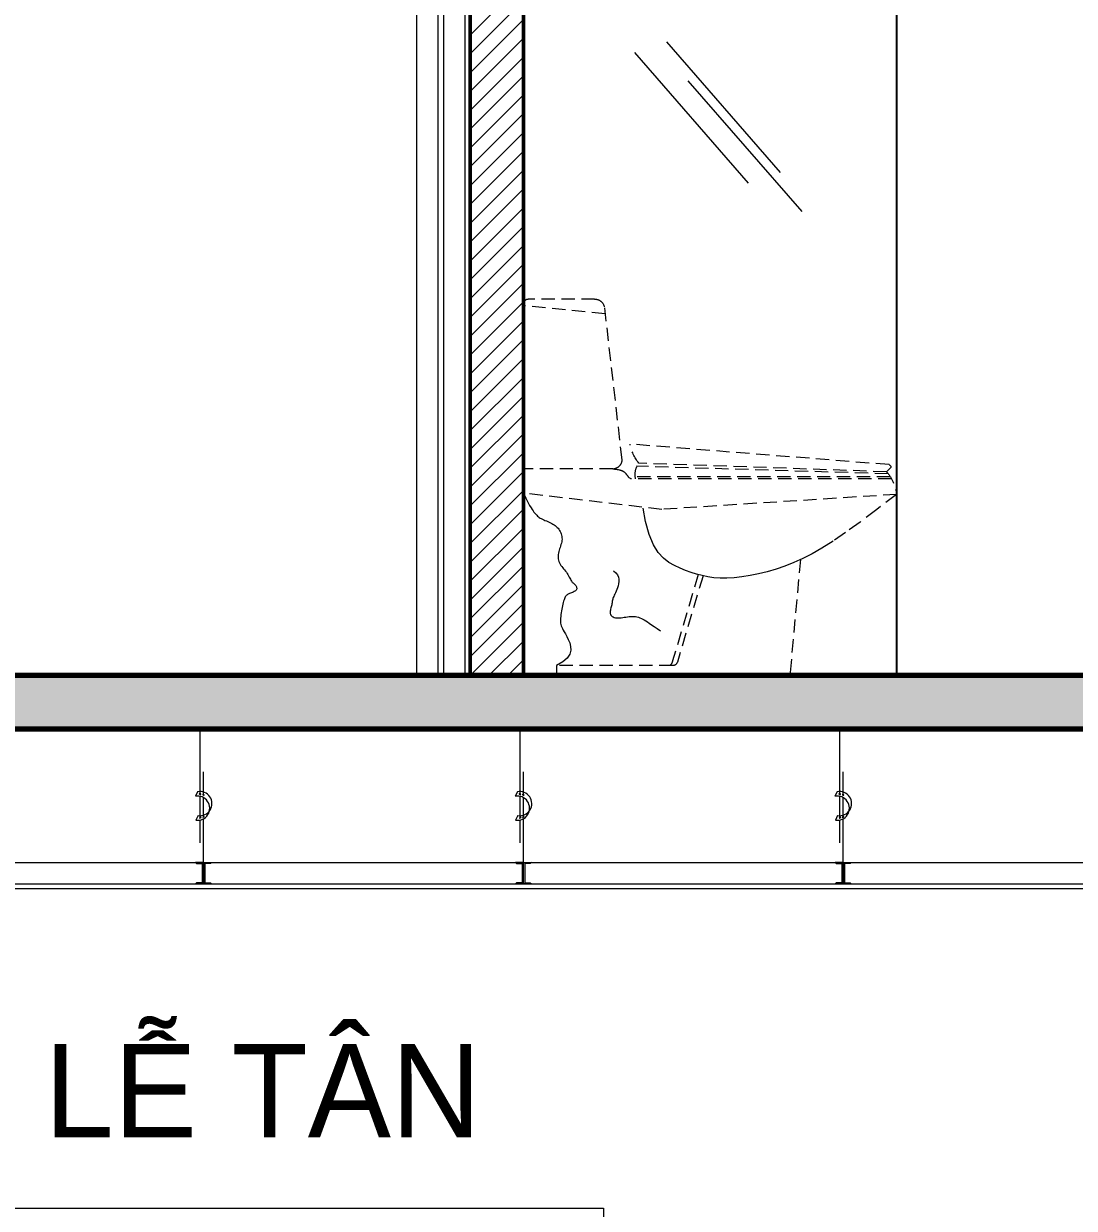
# Model space of a CAD drawing. Header units: inches. Extents: x 88947 to 296847, y 35049 to 161062.
# Drawn here: x 194033 to 196004, y 149508 to 151731 of the extents above; entities that cross this region are included whole.
import ezdxf
from ezdxf.xclip import XClip

# ---------------------------------------------------------------- set-up
doc = ezdxf.new("R2010")
doc.units = ezdxf.units.IN
doc.header["$MEASUREMENT"] = 0
doc.header["$XCLIPFRAME"] = 0
for name, pattern in [('ACAD_ISO03W100', [30, 12, -18]), ('CENTER', [50.800000000000004, 31.75, -6.35, 6.35, -6.35]), ('HIDDEN', [0.375, 0.25, -0.125])]:
    doc.linetypes.add(name, pattern=pattern)
for name, color, linetype, lineweight in [('CUA', 42, 'Continuous', 20), ('HACTH', 8, 'Continuous', 5), ('HATCH', 8, 'Continuous', 5), ('KHUNG 1', 6, 'Continuous', 70), ('KY HIEU', 4, 'Continuous', 25), ('Net thay', 3, 'Continuous', 25), ('THAY', 3, 'Continuous', 18), ('TRUC', 252, 'ACAD_ISO03W100', 13), ('TUONG', 4, 'Continuous', 50), ('vdung', 56, 'Continuous', 9)]:
    doc.layers.add(name, color=color, linetype=linetype, lineweight=lineweight)
doc.layers.add('text', color=2, linetype='Continuous')
doc.styles.add('FRANKO', font='VFRANKO.TTF')

# ---------------------------------------------------------------- blocks, each defined once
blk = doc.blocks.new('A$C7B57405B')
at = {"layer": 'THAY'}
for p, q in [((1800.000000003638, 1.818989403545856e-10), (3800.000000014406, 4.656612873077393e-10)), ((1800.000000003638, 1.818989403545856e-10), (1800.000000004104, -59.9999999998181)), ((1800.000000003638, -49.9999999998181), (3800.000000014406, -49.99999999953434)), ((1800.000000003638, -59.9999999998181), (3800.000000014406, -59.99999999953434)), ((1824.999999978317, -60.00000000027947), (1824.999999978317, -100.0000000005123)), ((1854.999999978317, -60.00000000027947), (1854.999999978317, -100.0000000007451)), ((1884.999999980238, -60.00000000029789), (1884.999999980238, -100.0000000005307)), ((1914.999999980238, -60.00000000029789), (1914.999999980238, -100.0000000007635)), ((1944.999999982159, -60.00000000031631), (1944.999999982159, -100.0000000005491)), ((1974.999999982159, -60.00000000031631), (1974.999999982159, -100.000000000782)), ((2004.99999998408, -60.00000000033469), (2004.99999998408, -100.0000000005675)), ((2034.99999998408, -60.00000000033469), (2034.99999998408, -100.0000000008004)), ((2064.999999986001, -60.00000000029104), (2064.999999986001, -100.0000000005239)), ((2094.999999986001, -60.00000000029104), (2094.999999986001, -100.0000000007567)), ((2124.999999987922, -60.00000000024738), (2124.999999987922, -100.0000000004802)), ((2154.999999987922, -60.00000000024738), (2154.999999987922, -100.000000000713)), ((2184.999999989843, -60.00000000022555), (2184.999999989843, -100.0000000004584)), ((2214.999999989843, -60.00000000022555), (2214.999999989843, -100.0000000006912)), ((2244.999999991764, -60.00000000024738), (2244.999999991764, -100.0000000004802)), ((2274.999999991764, -60.00000000024738), (2274.999999991764, -100.000000000713)), ((2304.999999993684, -60.00000000022555), (2304.999999993684, -100.0000000004584)), ((2334.999999993684, -60.00000000022555), (2334.999999993684, -100.0000000006912)), ((2364.999999995576, -60.00000000029104), (2364.999999995576, -100.0000000005239)), ((2394.999999995576, -60.00000000029104), (2394.999999995576, -100.0000000007567)), ((2424.999999997497, -60.00000000029104), (2424.999999997497, -100.0000000005239)), ((2454.999999997497, -60.00000000029104), (2454.999999997497, -100.0000000007567)), ((2484.999999999418, -60.00000000024738), (2484.999999999418, -100.0000000004802)), ((2514.999999999418, -60.00000000024738), (2514.999999999418, -100.000000000713)), ((2545.000000001339, -60.00000000022555), (2545.000000001339, -100.0000000004584)), ((2575.000000001339, -60.00000000022555), (2575.000000001339, -100.0000000006912)), ((2605.00000000326, -59.99999999997817), (2605.00000000326, -100.000000000211)), ((2635.00000000326, -59.99999999997817), (2635.00000000326, -100.0000000004438)), ((2665.00000000518, -59.99999999997817), (2665.00000000518, -100.000000000211)), ((2695.00000000518, -59.99999999997817), (2695.00000000518, -100.0000000004438)), ((2725.000000007101, -59.99999999993452), (2725.000000007101, -100.0000000001673)), ((2755.000000007101, -59.99999999993452), (2755.000000007101, -100.0000000004002)), ((2785.000000009022, -59.99999999991269), (2785.000000009022, -100.0000000001455)), ((2815.000000009022, -59.99999999991269), (2815.000000009022, -100.0000000003783)), ((2845.000000010972, -60.00000000029104), (2845.000000010972, -100.0000000005239)), ((2875.000000010972, -60.00000000029104), (2875.000000010972, -100.0000000007567)), ((2905.000000012893, -60.00000000029104), (2905.000000012893, -100.0000000005239)), ((2935.000000012893, -60.00000000029104), (2935.000000012893, -100.0000000007567)), ((2965.000000014814, -60.00000000024738), (2965.000000014814, -100.0000000004802)), ((2995.000000014814, -60.00000000024738), (2995.000000014814, -100.000000000713)), ((3025.000000016735, -60.00000000022555), (3025.000000016735, -100.0000000004584)), ((3055.000000016735, -60.00000000022555), (3055.000000016735, -100.0000000006912)), ((3085.000000018656, -60.00000000024738), (3085.000000018656, -100.0000000004802)), ((3115.000000018656, -60.00000000024738), (3115.000000018656, -100.000000000713)), ((3145.000000020576, -60.00000000022555), (3145.000000020576, -100.0000000004584)), ((3175.000000020576, -60.00000000022555), (3175.000000020576, -100.0000000006912)), ((3205.000000022497, -60.00000000035652), (3205.000000022497, -100.0000000005894)), ((3235.000000022497, -60.00000000035652), (3235.000000022497, -100.0000000008222)), ((3265.000000024418, -60.00000000035652), (3265.000000024418, -100.0000000005894)), ((3295.000000024418, -60.00000000035652), (3295.000000024418, -100.0000000008222)), ((3325.000000026339, -60.00000000031287), (3325.000000026339, -100.0000000005457)), ((3355.000000026339, -60.00000000031287), (3355.000000026339, -100.0000000007785)), ((3385.00000002826, -60.00000000029104), (3385.00000002826, -100.0000000005239)), ((3415.00000002826, -60.00000000029104), (3415.00000002826, -100.0000000007567)), ((3445.000000030181, -60.00000000004366), (3445.000000030181, -100.0000000002765)), ((3475.000000030181, -60.00000000004366), (3475.000000030181, -100.0000000005093)), ((3505.000000032102, -60.00000000004366), (3505.000000032102, -100.0000000002765)), ((3535.000000032102, -60.00000000004366), (3535.000000032102, -100.0000000005093)), ((3565.000000034022, -60.00000000006204), (3565.000000034022, -100.0000000002949)), ((3595.000000034022, -60.00000000006204), (3595.000000034022, -100.0000000005277)), ((3625.000000035943, -60.00000000008041), (3625.000000035943, -100.0000000003132)), ((3655.000000035943, -60.00000000008041), (3655.000000035943, -100.0000000005461)), ((3685.000000037864, -60.00000000009879), (3685.000000037864, -100.0000000003316)), ((3715.000000037864, -60.00000000009879), (3715.000000037864, -100.0000000005645)), ((1824.999999978317, -100.0000000005123), (1854.999999978317, -100.0000000007451)), ((1824.999999978317, -105.0000000005123), (1854.999999978317, -105.0000000007451)), ((1824.999999978317, -105.0000000005123), (1824.999999978259, -295.0000000001121)), ((1829.999999978317, -100.0000000005123), (1829.999999978317, -105.0000000005123)), ((1849.999999978317, -100.0000000005123), (1849.999999978783, -105.0000000005123)), ((1854.999999978317, -105.0000000007451), (1854.999999978259, -294.9999999996464)), ((1884.999999980238, -100.0000000005307), (1914.999999980238, -100.0000000007635)), ((1884.999999980238, -105.0000000005307), (1914.999999980238, -105.0000000007635)), ((1884.999999980238, -105.0000000005307), (1884.99999998018, -295.0000000001305)), ((1889.999999980238, -100.0000000005307), (1889.999999980238, -105.0000000005307)), ((1909.999999980238, -100.0000000005307), (1909.999999980704, -105.0000000005307)), ((1914.999999980238, -105.0000000007635), (1914.99999998018, -294.9999999996649)), ((1944.999999982159, -100.0000000005491), (1974.999999982159, -100.000000000782)), ((1944.999999982159, -105.0000000005491), (1974.999999982159, -105.000000000782)), ((1944.999999982159, -105.0000000005491), (1944.999999982101, -295.0000000001489)), ((1949.999999982159, -100.0000000005491), (1949.999999982159, -105.0000000005491)), ((1969.999999982159, -100.0000000005491), (1969.999999982625, -105.0000000005491)), ((1974.999999982159, -105.000000000782), (1974.999999982101, -294.9999999996833)), ((2004.99999998408, -100.0000000005675), (2034.99999998408, -100.0000000008004)), ((2004.99999998408, -105.0000000005675), (2034.99999998408, -105.0000000008004)), ((2004.99999998408, -105.0000000005675), (2004.999999984022, -295.0000000001673)), ((2009.99999998408, -100.0000000005675), (2009.99999998408, -105.0000000005675)), ((2029.99999998408, -100.0000000005675), (2029.999999984546, -105.0000000005675)), ((2034.99999998408, -105.0000000008004), (2034.999999984022, -294.9999999997017)), ((2064.999999986001, -100.0000000005239), (2094.999999986001, -100.0000000007567)), ((2064.999999986001, -105.0000000005239), (2094.999999986001, -105.0000000007567)), ((2064.999999986001, -105.0000000005239), (2064.999999985943, -295.0000000001237)), ((2069.999999986001, -100.0000000005239), (2069.999999986001, -105.0000000005239)), ((2089.999999986001, -100.0000000005239), (2089.999999986467, -105.0000000005239)), ((2094.999999986001, -105.0000000007567), (2094.999999985943, -294.999999999658)), ((2124.999999987922, -100.0000000004802), (2154.999999987922, -100.000000000713)), ((2124.999999987922, -105.0000000004802), (2154.999999987922, -105.000000000713)), ((2124.999999987922, -105.0000000004802), (2124.999999987864, -295.00000000008)), ((2129.999999987922, -100.0000000004802), (2129.999999987922, -105.0000000004802)), ((2149.999999987922, -100.0000000004802), (2149.999999988388, -105.0000000004802)), ((2154.999999987922, -105.000000000713), (2154.999999987864, -294.9999999996144)), ((2184.999999989843, -100.0000000004584), (2214.999999989843, -100.0000000006912)), ((2184.999999989843, -105.0000000004584), (2214.999999989843, -105.0000000006912)), ((2184.999999989843, -105.0000000004584), (2184.999999989785, -295.0000000000582)), ((2189.999999989843, -100.0000000004584), (2189.999999989843, -105.0000000004584)), ((2209.999999989843, -100.0000000004584), (2209.999999990308, -105.0000000004584)), ((2214.999999989843, -105.0000000006912), (2214.999999989785, -294.9999999995925)), ((2244.999999991764, -100.0000000004802), (2274.999999991764, -100.000000000713)), ((2244.999999991764, -105.0000000004802), (2274.999999991764, -105.000000000713)), ((2244.999999991764, -105.0000000004802), (2244.999999991705, -295.00000000008)), ((2249.999999991764, -100.0000000004802), (2249.999999991764, -105.0000000004802)), ((2269.999999991764, -100.0000000004802), (2269.999999992229, -105.0000000004802)), ((2274.999999991764, -105.000000000713), (2274.999999991705, -294.9999999996144)), ((2304.999999993684, -100.0000000004584), (2334.999999993684, -100.0000000006912)), ((2304.999999993684, -105.0000000004584), (2334.999999993684, -105.0000000006912)), ((2304.999999993684, -105.0000000004584), (2304.999999993626, -295.0000000000582)), ((2309.999999993684, -100.0000000004584), (2309.999999993684, -105.0000000004584)), ((2329.999999993684, -100.0000000004584), (2329.99999999415, -105.0000000004584)), ((2334.999999993684, -105.0000000006912), (2334.999999993626, -294.9999999995925)), ((2364.999999995576, -100.0000000005239), (2394.999999995576, -100.0000000007567)), ((2364.999999995576, -105.0000000005239), (2394.999999995576, -105.0000000007567)), ((2364.999999995576, -105.0000000005239), (2364.999999995518, -295.0000000001237)), ((2369.999999995576, -100.0000000005239), (2369.999999995576, -105.0000000005239)), ((2389.999999995576, -100.0000000005239), (2389.999999996042, -105.0000000005239)), ((2394.999999995576, -105.0000000007567), (2394.999999995518, -294.999999999658)), ((2424.999999997497, -100.0000000005239), (2454.999999997497, -100.0000000007567)), ((2424.999999997497, -105.0000000005239), (2454.999999997497, -105.0000000007567)), ((2424.999999997497, -105.0000000005239), (2424.999999997439, -295.0000000001237)), ((2429.999999997497, -100.0000000005239), (2429.999999997497, -105.0000000005239)), ((2449.999999997497, -100.0000000005239), (2449.999999997963, -105.0000000005239)), ((2454.999999997497, -105.0000000007567), (2454.999999997439, -294.999999999658)), ((2484.999999999418, -100.0000000004802), (2514.999999999418, -100.000000000713)), ((2484.999999999418, -105.0000000004802), (2514.999999999418, -105.000000000713)), ((2484.999999999418, -105.0000000004802), (2484.99999999936, -295.00000000008)), ((2489.999999999418, -100.0000000004802), (2489.999999999418, -105.0000000004802)), ((2509.999999999418, -100.0000000004802), (2509.999999999884, -105.0000000004802)), ((2514.999999999418, -105.000000000713), (2514.99999999936, -294.9999999996144)), ((2545.000000001339, -100.0000000004584), (2575.000000001339, -100.0000000006912)), ((2545.000000001339, -105.0000000004584), (2575.000000001339, -105.0000000006912)), ((2545.000000001339, -105.0000000004584), (2545.000000001281, -295.0000000000582)), ((2550.000000001339, -100.0000000004584), (2550.000000001339, -105.0000000004584)), ((2570.000000001339, -100.0000000004584), (2570.000000001804, -105.0000000004584)), ((2575.000000001339, -105.0000000006912), (2575.000000001281, -294.9999999995925)), ((2605.00000000326, -100.000000000211), (2635.00000000326, -100.0000000004438)), ((2605.00000000326, -105.000000000211), (2635.00000000326, -105.0000000004438)), ((2605.00000000326, -105.000000000211), (2605.000000003201, -294.9999999998108)), ((2610.00000000326, -100.000000000211), (2610.00000000326, -105.000000000211)), ((2630.00000000326, -100.000000000211), (2630.000000003725, -105.000000000211)), ((2635.00000000326, -105.0000000004438), (2635.000000003201, -294.9999999993452)), ((2665.00000000518, -100.000000000211), (2695.00000000518, -100.0000000004438)), ((2665.00000000518, -105.000000000211), (2695.00000000518, -105.0000000004438)), ((2665.00000000518, -105.000000000211), (2665.000000005122, -294.9999999998108)), ((2670.00000000518, -100.000000000211), (2670.00000000518, -105.000000000211)), ((2690.00000000518, -100.000000000211), (2690.000000005646, -105.000000000211)), ((2695.00000000518, -105.0000000004438), (2695.000000005122, -294.9999999993452)), ((2725.000000007101, -100.0000000001673), (2755.000000007101, -100.0000000004002)), ((2725.000000007101, -105.0000000001673), (2755.000000007101, -105.0000000004002)), ((2725.000000007101, -105.0000000001673), (2725.000000007043, -294.9999999997672)), ((2730.000000007101, -100.0000000001673), (2730.000000007101, -105.0000000001673)), ((2750.000000007101, -100.0000000001673), (2750.000000007567, -105.0000000001673)), ((2755.000000007101, -105.0000000004002), (2755.000000007043, -294.9999999993015)), ((2785.000000009022, -100.0000000001455), (2815.000000009022, -100.0000000003783)), ((2785.000000009022, -105.0000000001455), (2815.000000009022, -105.0000000003783)), ((2785.000000009022, -105.0000000001455), (2785.000000008964, -294.9999999997453)), ((2790.000000009022, -100.0000000001455), (2790.000000009022, -105.0000000001455)), ((2810.000000009022, -100.0000000001455), (2810.000000009488, -105.0000000001455)), ((2815.000000009022, -105.0000000003783), (2815.000000008964, -294.9999999992797)), ((2845.000000010972, -100.0000000005239), (2875.000000010972, -100.0000000007567)), ((2845.000000010972, -105.0000000005239), (2875.000000010972, -105.0000000007567)), ((2845.000000010972, -105.0000000005239), (2845.000000010914, -295.0000000001237)), ((2850.000000010972, -100.0000000005239), (2850.000000010972, -105.0000000005239)), ((2870.000000010972, -100.0000000005239), (2870.000000011438, -105.0000000005239)), ((2875.000000010972, -105.0000000007567), (2875.000000010914, -294.999999999658)), ((2905.000000012893, -100.0000000005239), (2935.000000012893, -100.0000000007567)), ((2905.000000012893, -105.0000000005239), (2935.000000012893, -105.0000000007567)), ((2905.000000012893, -105.0000000005239), (2905.000000012835, -295.0000000001237)), ((2910.000000012893, -100.0000000005239), (2910.000000012893, -105.0000000005239)), ((2930.000000012893, -100.0000000005239), (2930.000000013359, -105.0000000005239)), ((2935.000000012893, -105.0000000007567), (2935.000000012835, -294.999999999658)), ((2965.000000014814, -100.0000000004802), (2995.000000014814, -100.000000000713)), ((2965.000000014814, -105.0000000004802), (2995.000000014814, -105.000000000713)), ((2965.000000014814, -105.0000000004802), (2965.000000014756, -295.00000000008)), ((2970.000000014814, -100.0000000004802), (2970.000000014814, -105.0000000004802)), ((2990.000000014814, -100.0000000004802), (2990.00000001528, -105.0000000004802)), ((2995.000000014814, -105.000000000713), (2995.000000014756, -294.9999999996144)), ((3025.000000016735, -100.0000000004584), (3055.000000016735, -100.0000000006912)), ((3025.000000016735, -105.0000000004584), (3055.000000016735, -105.0000000006912)), ((3025.000000016735, -105.0000000004584), (3025.000000016676, -295.0000000000582)), ((3030.000000016735, -100.0000000004584), (3030.000000016735, -105.0000000004584)), ((3050.000000016735, -100.0000000004584), (3050.0000000172, -105.0000000004584)), ((3055.000000016735, -105.0000000006912), (3055.000000016676, -294.9999999995925)), ((3085.000000018656, -100.0000000004802), (3115.000000018656, -100.000000000713)), ((3085.000000018656, -105.0000000004802), (3115.000000018656, -105.000000000713)), ((3085.000000018656, -105.0000000004802), (3085.000000018597, -295.00000000008)), ((3090.000000018656, -100.0000000004802), (3090.000000018656, -105.0000000004802)), ((3110.000000018656, -100.0000000004802), (3110.000000019121, -105.0000000004802)), ((3115.000000018656, -105.000000000713), (3115.000000018597, -294.9999999996144)), ((3145.000000020576, -100.0000000004584), (3175.000000020576, -100.0000000006912)), ((3145.000000020576, -105.0000000004584), (3175.000000020576, -105.0000000006912)), ((3145.000000020576, -105.0000000004584), (3145.000000020518, -295.0000000000582)), ((3150.000000020576, -100.0000000004584), (3150.000000020576, -105.0000000004584)), ((3170.000000020576, -100.0000000004584), (3170.000000021042, -105.0000000004584)), ((3175.000000020576, -105.0000000006912), (3175.000000020518, -294.9999999995925)), ((3205.000000022497, -100.0000000005894), (3235.000000022497, -100.0000000008222)), ((3205.000000022497, -105.0000000005894), (3235.000000022497, -105.0000000008222)), ((3205.000000022497, -105.0000000005894), (3205.000000022439, -295.0000000001892)), ((3210.000000022497, -100.0000000005894), (3210.000000022497, -105.0000000005894)), ((3230.000000022497, -100.0000000005894), (3230.000000022963, -105.0000000005894)), ((3235.000000022497, -105.0000000008222), (3235.000000022439, -294.9999999997235)), ((3265.000000024418, -100.0000000005894), (3295.000000024418, -100.0000000008222)), ((3265.000000024418, -105.0000000005894), (3295.000000024418, -105.0000000008222)), ((3265.000000024418, -105.0000000005894), (3265.00000002436, -295.0000000001892)), ((3270.000000024418, -100.0000000005894), (3270.000000024418, -105.0000000005894)), ((3290.000000024418, -100.0000000005894), (3290.000000024884, -105.0000000005894)), ((3295.000000024418, -105.0000000008222), (3295.00000002436, -294.9999999997235)), ((3325.000000026339, -100.0000000005457), (3355.000000026339, -100.0000000007785)), ((3325.000000026339, -105.0000000005457), (3355.000000026339, -105.0000000007785)), ((3325.000000026339, -105.0000000005457), (3325.000000026281, -295.0000000001455)), ((3330.000000026339, -100.0000000005457), (3330.000000026339, -105.0000000005457)), ((3350.000000026339, -100.0000000005457), (3350.000000026805, -105.0000000005457)), ((3355.000000026339, -105.0000000007785), (3355.000000026281, -294.9999999996799)), ((3385.00000002826, -100.0000000005239), (3415.00000002826, -100.0000000007567)), ((3385.00000002826, -105.0000000005239), (3415.00000002826, -105.0000000007567)), ((3385.00000002826, -105.0000000005239), (3385.000000028202, -295.0000000001237)), ((3390.00000002826, -100.0000000005239), (3390.00000002826, -105.0000000005239)), ((3410.00000002826, -100.0000000005239), (3410.000000028725, -105.0000000005239)), ((3415.00000002826, -105.0000000007567), (3415.000000028202, -294.999999999658)), ((3445.000000030181, -100.0000000002765), (3475.000000030181, -100.0000000005093)), ((3445.000000030181, -105.0000000002765), (3475.000000030181, -105.0000000005093)), ((3445.000000030181, -105.0000000002765), (3445.000000030122, -294.9999999998763)), ((3450.000000030181, -100.0000000002765), (3450.000000030181, -105.0000000002765)), ((3470.000000030181, -100.0000000002765), (3470.000000030646, -105.0000000002765)), ((3475.000000030181, -105.0000000005093), (3475.000000030122, -294.9999999994106)), ((3505.000000032102, -100.0000000002765), (3535.000000032102, -100.0000000005093)), ((3505.000000032102, -105.0000000002765), (3535.000000032102, -105.0000000005093)), ((3505.000000032102, -105.0000000002765), (3505.000000032043, -294.9999999998763)), ((3510.000000032102, -100.0000000002765), (3510.000000032102, -105.0000000002765)), ((3530.000000032102, -100.0000000002765), (3530.000000032567, -105.0000000002765)), ((3535.000000032102, -105.0000000005093), (3535.000000032043, -294.9999999994106)), ((3565.000000034022, -100.0000000002949), (3595.000000034022, -100.0000000005277)), ((3565.000000034022, -105.0000000002949), (3595.000000034022, -105.0000000005277)), ((3565.000000034022, -105.0000000002949), (3565.000000033964, -294.9999999998947)), ((3570.000000034022, -100.0000000002949), (3570.000000034022, -105.0000000002949)), ((3590.000000034022, -100.0000000002949), (3590.000000034488, -105.0000000002949)), ((3595.000000034022, -105.0000000005277), (3595.000000033964, -294.9999999994291)), ((3625.000000035943, -100.0000000003132), (3655.000000035943, -100.0000000005461)), ((3625.000000035943, -105.0000000003132), (3655.000000035943, -105.0000000005461)), ((3625.000000035943, -105.0000000003132), (3625.000000035885, -294.999999999913)), ((3630.000000035943, -100.0000000003132), (3630.000000035943, -105.0000000003132)), ((3650.000000035943, -100.0000000003132), (3650.000000036408, -105.0000000003132)), ((3655.000000035943, -105.0000000005461), (3655.000000035885, -294.9999999994474)), ((3685.000000037864, -100.0000000003316), (3715.000000037864, -100.0000000005645)), ((3685.000000037864, -105.0000000003316), (3715.000000037864, -105.0000000005645)), ((3685.000000037864, -105.0000000003316), (3685.000000037806, -294.9999999999314)), ((3690.000000037864, -100.0000000003316), (3690.000000037864, -105.0000000003316)), ((3710.000000037864, -100.0000000003316), (3710.00000003833, -105.0000000003316)), ((3715.000000037864, -105.0000000005645), (3715.000000037806, -294.9999999994658)), ((1824.999999978259, -294.9999999998793), (1854.999999978259, -294.9999999996464)), ((1824.999999978259, -299.9999999998793), (1854.999999978259, -299.9999999996464)), ((1824.999999978259, -300.0000000001121), (1824.999999978259, -340.0000000003449)), ((1829.999999978259, -299.9999999998793), (1829.999999978259, -294.9999999998793)), ((1849.999999978259, -299.9999999998793), (1849.999999978724, -294.9999999998793)), ((1854.999999978259, -299.9999999996464), (1854.999999978259, -340.0000000003449)), ((1884.99999998018, -294.9999999998977), (1914.99999998018, -294.9999999996649)), ((1884.99999998018, -299.9999999998977), (1914.99999998018, -299.9999999996649)), ((1884.99999998018, -300.0000000001305), (1884.99999998018, -340.0000000003633)), ((1889.99999998018, -299.9999999998977), (1889.99999998018, -294.9999999998977)), ((1909.99999998018, -299.9999999998977), (1909.999999980645, -294.9999999998977)), ((1914.99999998018, -299.9999999996649), (1914.99999998018, -340.0000000003633)), ((1944.999999982101, -294.9999999999161), (1974.999999982101, -294.9999999996833)), ((1944.999999982101, -299.9999999999161), (1974.999999982101, -299.9999999996833)), ((1944.999999982101, -300.0000000001489), (1944.999999982101, -340.0000000003818)), ((1949.999999982101, -299.9999999999161), (1949.999999982101, -294.9999999999161)), ((1969.999999982101, -299.9999999999161), (1969.999999982567, -294.9999999999161)), ((1974.999999982101, -299.9999999996833), (1974.999999982101, -340.0000000003818)), ((2004.999999984022, -294.9999999999345), (2034.999999984022, -294.9999999997017)), ((2004.999999984022, -299.9999999999345), (2034.999999984022, -299.9999999997017)), ((2004.999999984022, -300.0000000001673), (2004.999999984022, -340.0000000004002)), ((2009.999999984022, -299.9999999999345), (2009.999999984022, -294.9999999999345)), ((2029.999999984022, -299.9999999999345), (2029.999999984488, -294.9999999999345)), ((2034.999999984022, -299.9999999997017), (2034.999999984022, -340.0000000004002)), ((2064.999999985943, -294.9999999998909), (2094.999999985943, -294.999999999658)), ((2064.999999985943, -299.9999999998909), (2094.999999985943, -299.999999999658)), ((2064.999999985943, -300.0000000001237), (2064.999999985943, -340.0000000003565)), ((2069.999999985943, -299.9999999998909), (2069.999999985943, -294.9999999998909)), ((2089.999999985943, -299.9999999998909), (2089.999999986409, -294.9999999998909)), ((2094.999999985943, -299.999999999658), (2094.999999985943, -340.0000000003565)), ((2124.999999987864, -294.9999999998472), (2154.999999987864, -294.9999999996144)), ((2124.999999987864, -299.9999999998472), (2154.999999987864, -299.9999999996144)), ((2124.999999987864, -300.00000000008), (2124.999999987864, -340.0000000003129)), ((2129.999999987864, -299.9999999998472), (2129.999999987864, -294.9999999998472)), ((2149.999999987864, -299.9999999998472), (2149.999999988329, -294.9999999998472)), ((2154.999999987864, -299.9999999996144), (2154.999999987864, -340.0000000003129)), ((2184.999999989785, -294.9999999998254), (2214.999999989785, -294.9999999995925)), ((2184.999999989785, -299.9999999998254), (2214.999999989785, -299.9999999995925)), ((2184.999999989785, -300.0000000000582), (2184.999999989785, -340.000000000291)), ((2189.999999989785, -299.9999999998254), (2189.999999989785, -294.9999999998254)), ((2209.999999989785, -299.9999999998254), (2209.99999999025, -294.9999999998254)), ((2214.999999989785, -299.9999999995925), (2214.999999989785, -340.000000000291)), ((2244.999999991705, -294.9999999998472), (2274.999999991705, -294.9999999996144)), ((2244.999999991705, -299.9999999998472), (2274.999999991705, -299.9999999996144)), ((2244.999999991705, -300.00000000008), (2244.999999991705, -340.0000000003129)), ((2249.999999991705, -299.9999999998472), (2249.999999991705, -294.9999999998472)), ((2269.999999991705, -299.9999999998472), (2269.999999992171, -294.9999999998472)), ((2274.999999991705, -299.9999999996144), (2274.999999991705, -340.0000000003129)), ((2304.999999993626, -294.9999999998254), (2334.999999993626, -294.9999999995925)), ((2304.999999993626, -299.9999999998254), (2334.999999993626, -299.9999999995925)), ((2304.999999993626, -300.0000000000582), (2304.999999993626, -340.000000000291)), ((2309.999999993626, -299.9999999998254), (2309.999999993626, -294.9999999998254)), ((2329.999999993626, -299.9999999998254), (2329.999999994092, -294.9999999998254)), ((2334.999999993626, -299.9999999995925), (2334.999999993626, -340.000000000291)), ((2364.999999995518, -294.9999999998909), (2394.999999995518, -294.999999999658)), ((2364.999999995518, -299.9999999998909), (2394.999999995518, -299.999999999658)), ((2364.999999995518, -300.0000000001237), (2364.999999995518, -340.0000000003565)), ((2369.999999995518, -299.9999999998909), (2369.999999995518, -294.9999999998909)), ((2389.999999995518, -299.9999999998909), (2389.999999995984, -294.9999999998909)), ((2394.999999995518, -299.999999999658), (2394.999999995518, -340.0000000003565)), ((2424.999999997439, -294.9999999998909), (2454.999999997439, -294.999999999658)), ((2424.999999997439, -299.9999999998909), (2454.999999997439, -299.999999999658)), ((2424.999999997439, -300.0000000001237), (2424.999999997439, -340.0000000003565)), ((2429.999999997439, -299.9999999998909), (2429.999999997439, -294.9999999998909)), ((2449.999999997439, -299.9999999998909), (2449.999999997905, -294.9999999998909)), ((2454.999999997439, -299.999999999658), (2454.999999997439, -340.0000000003565)), ((2484.99999999936, -294.9999999998472), (2514.99999999936, -294.9999999996144)), ((2484.99999999936, -299.9999999998472), (2514.99999999936, -299.9999999996144)), ((2484.99999999936, -300.00000000008), (2484.99999999936, -340.0000000003129)), ((2489.99999999936, -299.9999999998472), (2489.99999999936, -294.9999999998472)), ((2509.99999999936, -299.9999999998472), (2509.999999999825, -294.9999999998472)), ((2514.99999999936, -299.9999999996144), (2514.99999999936, -340.0000000003129)), ((2545.000000001281, -294.9999999998254), (2575.000000001281, -294.9999999995925)), ((2545.000000001281, -299.9999999998254), (2575.000000001281, -299.9999999995925)), ((2545.000000001281, -300.0000000000582), (2545.000000001281, -340.000000000291)), ((2550.000000001281, -299.9999999998254), (2550.000000001281, -294.9999999998254)), ((2570.000000001281, -299.9999999998254), (2570.000000001746, -294.9999999998254)), ((2575.000000001281, -299.9999999995925), (2575.000000001281, -340.000000000291)), ((2605.000000003201, -294.999999999578), (2635.000000003201, -294.9999999993452)), ((2605.000000003201, -299.999999999578), (2635.000000003201, -299.9999999993452)), ((2605.000000003201, -299.9999999998108), (2605.000000003201, -340.0000000000437)), ((2610.000000003201, -299.999999999578), (2610.000000003201, -294.999999999578)), ((2630.000000003201, -299.999999999578), (2630.000000003667, -294.999999999578)), ((2635.000000003201, -299.9999999993452), (2635.000000003201, -340.0000000000437)), ((2665.000000005122, -294.999999999578), (2695.000000005122, -294.9999999993452)), ((2665.000000005122, -299.999999999578), (2695.000000005122, -299.9999999993452)), ((2665.000000005122, -299.9999999998108), (2665.000000005122, -340.0000000000437)), ((2670.000000005122, -299.999999999578), (2670.000000005122, -294.999999999578)), ((2690.000000005122, -299.999999999578), (2690.000000005588, -294.999999999578)), ((2695.000000005122, -299.9999999993452), (2695.000000005122, -340.0000000000437)), ((2725.000000007043, -294.9999999995343), (2755.000000007043, -294.9999999993015)), ((2725.000000007043, -299.9999999995343), (2755.000000007043, -299.9999999993015)), ((2725.000000007043, -299.9999999997672), (2725.000000007043, -340)), ((2730.000000007043, -299.9999999995343), (2730.000000007043, -294.9999999995343)), ((2750.000000007043, -299.9999999995343), (2750.000000007509, -294.9999999995343)), ((2755.000000007043, -299.9999999993015), (2755.000000007043, -340)), ((2785.000000008964, -294.9999999995125), (2815.000000008964, -294.9999999992797)), ((2785.000000008964, -299.9999999995125), (2815.000000008964, -299.9999999992797)), ((2785.000000008964, -299.9999999997453), (2785.000000008964, -339.9999999999782)), ((2790.000000008964, -299.9999999995125), (2790.000000008964, -294.9999999995125)), ((2810.000000008964, -299.9999999995125), (2810.00000000943, -294.9999999995125)), ((2815.000000008964, -299.9999999992797), (2815.000000008964, -339.9999999999782)), ((2845.000000010914, -294.9999999998909), (2875.000000010914, -294.999999999658)), ((2845.000000010914, -299.9999999998909), (2875.000000010914, -299.999999999658)), ((2845.000000010914, -300.0000000001237), (2845.000000010914, -340.0000000003565)), ((2850.000000010914, -299.9999999998909), (2850.000000010914, -294.9999999998909)), ((2870.000000010914, -299.9999999998909), (2870.00000001138, -294.9999999998909)), ((2875.000000010914, -299.999999999658), (2875.000000010914, -340.0000000003565)), ((2905.000000012835, -294.9999999998909), (2935.000000012835, -294.999999999658)), ((2905.000000012835, -299.9999999998909), (2935.000000012835, -299.999999999658)), ((2905.000000012835, -300.0000000001237), (2905.000000012835, -340.0000000003565)), ((2910.000000012835, -299.9999999998909), (2910.000000012835, -294.9999999998909)), ((2930.000000012835, -299.9999999998909), (2930.0000000133, -294.9999999998909)), ((2935.000000012835, -299.999999999658), (2935.000000012835, -340.0000000003565)), ((2965.000000014756, -294.9999999998472), (2995.000000014756, -294.9999999996144)), ((2965.000000014756, -299.9999999998472), (2995.000000014756, -299.9999999996144)), ((2965.000000014756, -300.00000000008), (2965.000000014756, -340.0000000003129)), ((2970.000000014756, -299.9999999998472), (2970.000000014756, -294.9999999998472)), ((2990.000000014756, -299.9999999998472), (2990.000000015221, -294.9999999998472)), ((2995.000000014756, -299.9999999996144), (2995.000000014756, -340.0000000003129)), ((3025.000000016676, -294.9999999998254), (3055.000000016676, -294.9999999995925)), ((3025.000000016676, -299.9999999998254), (3055.000000016676, -299.9999999995925)), ((3025.000000016676, -300.0000000000582), (3025.000000016676, -340.000000000291)), ((3030.000000016676, -299.9999999998254), (3030.000000016676, -294.9999999998254)), ((3050.000000016676, -299.9999999998254), (3050.000000017142, -294.9999999998254)), ((3055.000000016676, -299.9999999995925), (3055.000000016676, -340.000000000291)), ((3085.000000018597, -294.9999999998472), (3115.000000018597, -294.9999999996144)), ((3085.000000018597, -299.9999999998472), (3115.000000018597, -299.9999999996144)), ((3085.000000018597, -300.00000000008), (3085.000000018597, -340.0000000003129)), ((3090.000000018597, -299.9999999998472), (3090.000000018597, -294.9999999998472)), ((3110.000000018597, -299.9999999998472), (3110.000000019063, -294.9999999998472)), ((3115.000000018597, -299.9999999996144), (3115.000000018597, -340.0000000003129)), ((3145.000000020518, -294.9999999998254), (3175.000000020518, -294.9999999995925)), ((3145.000000020518, -299.9999999998254), (3175.000000020518, -299.9999999995925)), ((3145.000000020518, -300.0000000000582), (3145.000000020518, -340.000000000291)), ((3150.000000020518, -299.9999999998254), (3150.000000020518, -294.9999999998254)), ((3170.000000020518, -299.9999999998254), (3170.000000020984, -294.9999999998254)), ((3175.000000020518, -299.9999999995925), (3175.000000020518, -340.000000000291)), ((3205.000000022439, -294.9999999999563), (3235.000000022439, -294.9999999997235)), ((3205.000000022439, -299.9999999999563), (3235.000000022439, -299.9999999997235)), ((3205.000000022439, -300.0000000001892), (3205.000000022439, -340.000000000422)), ((3210.000000022439, -299.9999999999563), (3210.000000022439, -294.9999999999563)), ((3230.000000022439, -299.9999999999563), (3230.000000022905, -294.9999999999563)), ((3235.000000022439, -299.9999999997235), (3235.000000022439, -340.000000000422)), ((3265.00000002436, -294.9999999999563), (3295.00000002436, -294.9999999997235)), ((3265.00000002436, -299.9999999999563), (3295.00000002436, -299.9999999997235)), ((3265.00000002436, -300.0000000001892), (3265.00000002436, -340.000000000422)), ((3270.00000002436, -299.9999999999563), (3270.00000002436, -294.9999999999563)), ((3290.00000002436, -299.9999999999563), (3290.000000024826, -294.9999999999563)), ((3295.00000002436, -299.9999999997235), (3295.00000002436, -340.000000000422)), ((3325.000000026281, -294.9999999999127), (3355.000000026281, -294.9999999996799)), ((3325.000000026281, -299.9999999999127), (3355.000000026281, -299.9999999996799)), ((3325.000000026281, -300.0000000001455), (3325.000000026281, -340.0000000003783)), ((3330.000000026281, -299.9999999999127), (3330.000000026281, -294.9999999999127)), ((3350.000000026281, -299.9999999999127), (3350.000000026746, -294.9999999999127)), ((3355.000000026281, -299.9999999996799), (3355.000000026281, -340.0000000003783)), ((3385.000000028202, -294.9999999998909), (3415.000000028202, -294.999999999658)), ((3385.000000028202, -299.9999999998909), (3415.000000028202, -299.999999999658)), ((3385.000000028202, -300.0000000001237), (3385.000000028202, -340.0000000003565)), ((3390.000000028202, -299.9999999998909), (3390.000000028202, -294.9999999998909)), ((3410.000000028202, -299.9999999998909), (3410.000000028667, -294.9999999998909)), ((3415.000000028202, -299.999999999658), (3415.000000028202, -340.0000000003565)), ((3445.000000030122, -294.9999999996435), (3475.000000030122, -294.9999999994106)), ((3445.000000030122, -299.9999999996435), (3475.000000030122, -299.9999999994106)), ((3445.000000030122, -299.9999999998763), (3445.000000030122, -340.0000000001091)), ((3450.000000030122, -299.9999999996435), (3450.000000030122, -294.9999999996435)), ((3470.000000030122, -299.9999999996435), (3470.000000030588, -294.9999999996435)), ((3475.000000030122, -299.9999999994106), (3475.000000030122, -340.0000000001091)), ((3505.000000032043, -294.9999999996435), (3535.000000032043, -294.9999999994106)), ((3505.000000032043, -299.9999999996435), (3535.000000032043, -299.9999999994106)), ((3505.000000032043, -299.9999999998763), (3505.000000032043, -340.0000000001091)), ((3510.000000032043, -299.9999999996435), (3510.000000032043, -294.9999999996435)), ((3530.000000032043, -299.9999999996435), (3530.000000032509, -294.9999999996435)), ((3535.000000032043, -299.9999999994106), (3535.000000032043, -340.0000000001091)), ((3565.000000033964, -294.9999999996619), (3595.000000033964, -294.9999999994291)), ((3565.000000033964, -299.9999999996619), (3595.000000033964, -299.9999999994291)), ((3565.000000033964, -299.9999999998947), (3565.000000033964, -340.0000000001276)), ((3570.000000033964, -299.9999999996619), (3570.000000033964, -294.9999999996619)), ((3590.000000033964, -299.9999999996619), (3590.000000034429, -294.9999999996619)), ((3595.000000033964, -299.9999999994291), (3595.000000033964, -340.0000000001276)), ((3625.000000035885, -294.9999999996802), (3655.000000035885, -294.9999999994474)), ((3625.000000035885, -299.9999999996802), (3655.000000035885, -299.9999999994474)), ((3625.000000035885, -299.999999999913), (3625.000000035885, -340.0000000001459)), ((3630.000000035885, -299.9999999996802), (3630.000000035885, -294.9999999996802)), ((3650.000000035885, -299.9999999996802), (3650.00000003635, -294.9999999996802)), ((3655.000000035885, -299.9999999994474), (3655.000000035885, -340.0000000001459)), ((3685.000000037806, -294.9999999996986), (3715.000000037806, -294.9999999994658)), ((3685.000000037806, -299.9999999996986), (3715.000000037806, -299.9999999994658)), ((3685.000000037806, -299.9999999999314), (3685.000000037806, -340.0000000001643)), ((3690.000000037806, -299.9999999996986), (3690.000000037806, -294.9999999996986)), ((3710.000000037806, -299.9999999996986), (3710.000000038272, -294.9999999996986)), ((3715.000000037806, -299.9999999994658), (3715.000000037806, -340.0000000001643)), ((1800.000000003638, -339.9999999998181), (3800.000000014406, -339.9999999995343)), ((1800.000000004104, -339.9999999998181), (1800.000000004104, -399.9999999998181)), ((1800.000000003638, -349.9999999998181), (3800.000000014406, -349.9999999995343)), ((1800.000000003638, -399.9999999998181), (3800.000000014406, -399.9999999995343))]:
    blk.add_line(p, q, dxfattribs=at)
blk = doc.blocks.new('A$C56E155D7')
at = {"linetype": 'HIDDEN', "ltscale": 100}
for p, q in [((-153.3743081498542, 678.7598944591009), (0, 694.0573605050013)), ((-133.7299814239377, 706.4643799472251), (-9.2348284960608, 706.4643799472251)), ((0, 697.2295514511788), (0, 342.2373178254493)), ((-686.0322464259225, 395.7727809789358), (-200.1717994277133, 434.2480033153261)), ((-689.50270528486, 390.6332453825744), (-681.2644321380649, 382.3233709474298)), ((-684.4624796717544, 378.5254045234906), (-213.1155059377197, 392.6298396559141)), ((-681.2644321380649, 382.3233709474298), (-216.6929653318948, 398.4971829949063)), ((-168.073878627969, 387.8627968337678), (0, 387.8627968337678)), ((-690.595875457162, 369.3931398416753), (-201.7177426414564, 369.3931398416753)), ((-699.8967671338469, 339.8197837115149), (-258.6712305131368, 311.7352007081499)), ((-259.6701782041928, 311.7084900158516), (0, 342.2373178254493)), ((-519.7388303323532, 217.4166603537451), (-499.9889252500143, 0)), ((-336.984355589957, 187.0428377798526), (-288.8563698551734, 25.07408369133191)), ((-328.1320652795839, 189.6732395766303), (-280.0040795448003, 27.70448548812419)), ((-499.9889252500143, 0), (-61.93372398149222, 0)), ((-280.0040795448003, 18.46965699207794), (-61.93372398149222, 18.46965699207794)), ((-61.93372398149222, 18.46965699207794), (-61.93372398149222, 0))]:
    blk.add_line(p, q, dxfattribs=at)
for points in [[(-152.0803655344062, 690.0903451547929), (-184.6965699208668, 404.4854881266365)], [(-168.073878627969, 387.8627968337678), (-171.1969042203855, 387.4951492829859), (-173.8284812336206, 387.1377609296615), (-176.0301263138535, 386.7900066021684), (-177.863356107322, 386.4512611288374), (-179.3896872602054, 386.1208993380133), (-180.6706364187412, 385.7982960580266), (-181.7677202290506, 385.482826117237), (-182.7424553373712, 385.1738643439894), (-183.6466370787239, 384.8701952410192), (-184.4931755430298, 384.5682420087833), (-185.2852595090517, 384.2638375221431), (-186.0260777556105, 383.9528146559314), (-186.7188190614688, 383.6310062850098), (-187.3666722053313, 383.2942452842253), (-187.9728259660187, 382.9383645284543), (-188.5404691222939, 382.5591968925146), (-189.0729130973923, 382.154005147022), (-189.5739598927321, 381.7257716454333), (-190.047534154146, 381.2789086369739), (-190.4975605275249, 380.8178283708257), (-190.9279636587598, 380.3469430962286), (-191.3426681937417, 379.8706650623644), (-191.745598778245, 379.3934065184585), (-192.1406800583354, 378.9195797137072), (-192.5306102276081, 378.4531883564632), (-192.9131816715235, 377.9966019915737), (-193.2849603233044, 377.5517816230422), (-193.642512116232, 377.1206882548577), (-193.9824029835872, 376.7052828910091), (-194.3011988585349, 376.3075265355001), (-194.5954656744725, 375.9293801923195), (-194.8617693645647, 375.5728048654564), (-195.098188487289, 375.2389853288769), (-195.3088521014433, 374.9260014364409), (-195.4994018911384, 374.6311568119563), (-195.6754795403685, 374.3517550792458), (-195.8427267331863, 374.0850998621463), (-196.006785153586, 373.8284947844804), (-196.1732964856783, 373.5792434700561), (-196.3479024134576, 373.3346495427104), (-196.5470374029828, 373.0853165402077), (-196.8303070482798, 372.7950476561236), (-197.2681097256136, 372.4209459979757), (-197.9308438110165, 371.9201146732958), (-198.888907680579, 371.2496567896014), (-200.2126997104497, 370.3666754544247), (-201.7177426414564, 369.3931398416753)], [(-688.3512199240504, 373.0870712400938), (-209.9084290465689, 373.0870712400938)], [(-699.8967671338469, 339.8197837115149), (-663.2941238521016, 311.6040184018784), (-631.76295820612, 287.945741790827), (-604.5595762472367, 268.3128260305239), (-580.9402840267285, 252.1731432731613), (-560.1613875958719, 238.9945656709024), (-541.4791930059437, 228.2449653758958), (-524.1500063081621, 219.392214540334), (-507.4301335538621, 211.9041853163799), (-490.7233462785953, 205.3374378305161), (-474.0232779548387, 199.6032841066044), (-457.4710275395773, 194.7017241427529), (-441.2076939895051, 190.6327579371573), (-425.3743762616068, 187.3963854879403), (-410.1121733126347, 184.9926067932538), (-395.5621840995154, 183.4214218512789), (-381.8655075790011, 182.6828306601528), (-369.1128502252395, 182.7667615197133), (-357.1933485813206, 183.62285593657), (-345.945746707439, 185.1906837190327), (-335.2087886639638, 187.4098146754113), (-324.8212185112061, 190.2198186140013), (-314.6217803094187, 193.5602653430979), (-304.4492181189707, 197.3707246709964), (-294.1422760001151, 201.5907664060214), (-283.6107451918069, 206.3104762961448), (-273.0486056475202, 212.2220038480737), (-262.7208844993147, 220.1680145081773), (-252.8926088793669, 230.9911737228686), (-243.8288059197948, 245.5341469385166), (-235.7945027527167, 264.6395996015199), (-229.0547265101341, 289.1501971582475), (-224.5603522775928, 315.8362717948476)], [(0, 342.2373178254493), (-4.671818818198517, 332.8248996890907), (-8.53638331667753, 325.2871705167054), (-11.7061702850624, 319.3676909875503), (-14.29365651286207, 314.8100217809115), (-16.4113187896437, 311.3577235760604), (-18.17163390497444, 308.754357052283), (-19.68707864836324, 306.7434828888217), (-21.07012980943546, 305.0686617649772), (-22.41908232338028, 303.5153649376007), (-23.77550370845711, 302.0367059738928), (-25.16677962854737, 300.6277090186341), (-26.6202957474743, 299.2833982166194), (-28.16343772911932, 297.9987977126148), (-29.82359123748029, 296.7689316514443), (-31.62814193638042, 295.5888241778594), (-33.60447548970114, 294.453499436655), (-35.76877433469053, 293.3563229534775), (-38.09240800171392, 292.2840257773933), (-40.53554279450327, 291.2216803383344), (-43.05834501673235, 290.1543590662332), (-45.62098097219132, 289.0671343909926), (-48.18361696449574, 287.9450787425594), (-50.70641929743579, 286.7732645508368), (-53.14955427468522, 285.5367642457859), (-55.47899727680488, 284.2223088742321), (-57.68395999190398, 282.8232639507478), (-59.7594631848624, 281.3346536068129), (-61.70052762056002, 279.7515019739221), (-63.50217406387674, 278.06883318357), (-65.15942327980883, 276.2816713672364), (-66.66729603311978, 274.3850406564306), (-68.02081308886409, 272.3739651826181), (-69.21416534547461, 270.2467863185302), (-70.2382242360618, 268.0151144018746), (-71.08303132734727, 265.6938770115958), (-71.73862818599446, 263.2980017266236), (-72.19505637872498, 260.8424161258881), (-72.44235747220227, 258.3420477883337), (-72.47057303320616, 255.8118242929195), (-72.26974462840008, 253.2666732185462), (-71.83987225778401, 250.7182049059047), (-71.22078965458786, 248.1647607424675), (-70.46228898520349, 245.6013648774824), (-69.61416241619736, 243.0230414601392), (-68.72620211396134, 240.4248146396712), (-67.84820024506189, 237.8017085652973), (-67.02994897594908, 235.1487473862362), (-66.32124047301477, 232.4609552517068), (-65.76605781575199, 229.7375028561946), (-65.38514773501083, 226.9941470752819), (-65.19344787462614, 224.2507913298323), (-65.20589587831637, 221.5273390406946), (-65.43742938991636, 218.843693628718), (-65.90298605326097, 216.2197585147806), (-66.61750351206865, 213.6754371197167), (-67.59591941017425, 211.2306328643899), (-68.84155322122388, 208.8977853846154), (-70.31125173839973, 206.6594791760726), (-71.95024358469527, 204.490834949378), (-73.70375738316216, 202.3669734151918), (-75.51702175679384, 200.2630152841302), (-77.33526532864198, 198.15408126681), (-79.10371672170004, 196.0152920739056), (-80.76760455901967, 193.821768416019), (-82.28460550418822, 191.560241338535), (-83.66218838322675, 189.2638832257944), (-84.920270062692, 186.977476796892), (-86.07876740919892, 184.7458047709079), (-87.15759728936246, 182.6136498669366), (-88.17667656973936, 180.6257948040584), (-89.15592211694457, 178.8270223013533), (-90.11525079753483, 177.262115077916), (-91.07043013197836, 175.9592696628824), (-92.0206302558654, 174.8803378255543), (-92.9608719588141, 173.9705851452745), (-93.88617603020975, 173.1752772014006), (-94.79156325967051, 172.4396795732755), (-95.67205443658167, 171.7090578402567), (-96.52267035056138, 170.9286775817018), (-97.33843179099495, 170.0438043769391), (-98.10855046036886, 169.014631372469), (-98.79900171258487, 167.8610619832034), (-99.36995181441307, 166.617927191226), (-99.78156703268178, 165.3200579786062), (-99.99401363427751, 164.0022853273986), (-99.96745788597036, 162.6994402196724), (-99.66206605453044, 161.4463536374824), (-99.03800440684427, 160.2778565629123), (-98.0728664669441, 159.2204868889385), (-96.81395478785271, 158.2676101522957), (-95.32599917985499, 157.4042988006549), (-93.67372945323586, 156.6156252816436), (-91.92187541828025, 155.886662042918), (-90.13516688521486, 155.2024815321638), (-88.3783336643246, 154.5481561969937), (-86.7161055658944, 153.9087584851077), (-85.19993448915193, 153.2660435999278), (-83.82816068903776, 152.5884977681417), (-82.58584650943521, 151.8412899722316), (-81.45805429434404, 150.9895891946653), (-80.42984638758935, 149.9985644179251), (-79.48628513311269, 148.8333846244932), (-78.61243287479738, 147.4592187968228), (-77.79335195658496, 145.8412359174108), (-77.01576446328545, 143.9537273795577), (-76.27303144347388, 141.8074742198805), (-75.56017368659377, 139.4223798858293), (-74.87221198226325, 136.8183478248538), (-74.20416711992584, 134.0152814844187), (-73.55105988908326, 131.0330843119591), (-72.90791107923724, 127.8916597549105), (-72.26974147988949, 124.6109112607519), (-71.63738096563611, 121.2157181276852), (-71.03489575121785, 117.7508630570956), (-70.49216113658622, 114.2661046011053), (-70.03905242163455, 110.8112013118516), (-69.70544490625616, 107.4359117414861), (-69.52121389028616, 104.1899944421457), (-69.51623467361787, 101.123207965953), (-69.72038255620282, 98.28531086505973), (-70.16145816270728, 95.69371862533444), (-70.85896341735497, 93.23647446749965), (-71.8303255692008, 90.76927854606765), (-73.09297186729964, 88.14783101549256), (-74.66432956064818, 85.22783203024301), (-76.56182589835953, 81.86498174480221), (-78.80288812937215, 77.91498031363881), (-81.40494350285735, 73.23352789123601), (-84.27726558508584, 67.72776206492563), (-86.89651321183192, 61.51057015352126), (-88.6311915362603, 54.74627690869966), (-88.84980571141932, 47.59920708213758), (-86.9208608904155, 40.23368542551179), (-82.21286222641356, 32.8140366905136), (-74.09431487240363, 25.50458562880522), (-61.93372398149222, 18.46965699207794)], [(-168.8791441444773, 196.6717048084538), (-173.4641610124963, 192.9254798521579), (-176.5771359549253, 188.9290129443834), (-178.431035283953, 184.7688363628695), (-179.2388253118843, 180.5314823853842), (-179.2134723510244, 176.303483289681), (-178.5679427136783, 172.1713713535137), (-177.5152027121512, 168.2216788546357), (-176.2682186586899, 164.5409380708152), (-175.0071928192629, 161.1954124571785), (-173.781271274318, 158.1702901784447), (-172.6068360580248, 155.4304905767203), (-171.5002692044945, 152.9409329941263), (-170.4779527478386, 150.6665367727255), (-169.5562687221682, 148.5722212546534), (-168.7515991616528, 146.6229057820165), (-168.0803261004039, 144.783509696892), (-167.5506405585911, 143.0209012668493), (-167.1379695007345, 141.3097444611631), (-166.8095488772378, 139.6266521745856), (-166.5326146386797, 137.94823730184), (-166.2744027356384, 136.2511127376783), (-166.0021491184598, 134.5118913768238), (-165.6830897377804, 132.7071861140284), (-165.2844605440623, 130.8136098440009), (-164.7890994152986, 128.8179098746768), (-164.2422519390821, 126.7473711666971), (-163.7047656306531, 124.6394130939152), (-163.2374880050193, 122.5314550301409), (-162.9012665773043, 120.4609163492132), (-162.7569488627487, 118.4652164249856), (-162.8653823763016, 116.5817746312678), (-163.2874146332033, 114.8480103418842), (-164.0690713173244, 113.2958859381179), (-165.1970907879877, 111.9355358308821), (-166.6433895733207, 110.77163743852), (-168.379884201393, 109.8088681793888), (-170.3784912003903, 109.051905471817), (-172.6111270983238, 108.5054267341766), (-175.0497084234376, 108.1741093848104), (-177.6661517037428, 108.0626308420469), (-180.4323734684731, 108.1663136823045), (-183.3202902509365, 108.4430611141288), (-186.3018185854307, 108.8414215041557), (-189.348875006428, 109.309943218992), (-192.4333760482841, 109.7971746252442), (-195.527238245355, 110.2516640895483), (-198.6023781319382, 110.6219599785109), (-201.6307122425642, 110.8566106587386), (-204.5903978821007, 110.912349982711), (-207.4845554383355, 110.7786537463835), (-210.3225460695685, 110.4531832315697), (-213.1137309340993, 109.9335997200542), (-215.8674711903441, 109.2175644936797), (-218.5931279966026, 108.3027388342161), (-221.3000625112327, 107.1867840235063), (-223.997635892476, 105.8673613433348), (-226.7170519963838, 104.3351159487647), (-229.576885469025, 102.5526284877269), (-232.7175536542782, 100.4754634814308), (-236.2794738959055, 98.05918545105669), (-240.4030635376694, 95.25935891779955), (-245.2287399233319, 92.03154840283969), (-250.8969203967135, 88.33131842737203), (-257.5480223015184, 84.1142335125769)]]:
    blk.add_lwpolyline(points, dxfattribs=at)
for centre, radius, start, end in [((-133.7299814239377, 687.9947229551326), 18.46965699208443, 90, 173.4850203569298), ((-9.2348284960608, 697.2295514511788), 9.234828496042217, 0, 90), ((-280.9594211308286, 449.8887818468502), 82.28774983869823, 321.3519172326859, 349.0428853225217), ((-168.073878627969, 404.4854881266365), 16.62269129287599, 180, 270), ((-626.5409295963473, 332.9984507349145), 73.67231151800235, 137.9701446116971, 174.6873638163717), ((-683.9618081871886, 390.6332453825744), 5.54089709762533, 111.9418137107634, 180), ((-244.6645596444723, 377.4179308554012), 35.0249191168997, 346.7549310542734, 37.00149452736655), ((-280.0040795448003, 27.70448548812419), 9.234828496042217, 196.5489822581386, 270), ((-259.7037654640153, 33.01084671236458), 20.98237882660264, 194.6489533330918, 223.8695761481942)]:
    blk.add_arc(centre, radius, start, end, dxfattribs=at)
blk = doc.blocks.new('A$C37A56C2E')
at = {"layer": 'CUA'}
blk.add_lwpolyline([(0, 0), (0, 2299.999606811005), (2700.000702755671, 2299.999606811005), (2700.0090433039, 0.01061613875208423)], close=True, dxfattribs=at)
blk = doc.blocks.new('A$C6B9F0B18')
blk.add_blockref('A$C37A56C2E', (-2700.009043306892, 0.00979115801737862))

msp = doc.modelspace()

# ---------------------------------------------------------------- hatches: boundary and pattern name
at = {"layer": 'HACTH'}
h = msp.add_hatch(dxfattribs=at)
h.set_pattern_fill('ANSI31', color=256, scale=200, style=0)
h.set_pattern_definition([(45, (194870.0346248171, 150507.5263883952), (-17.67766952966369, 17.67766952966369), [])])
h.paths.add_polyline_path([(194870.054996219, 153806.3135328262), (194970.054996219, 153806.3135328262), (194970.0346248171, 150507.5263884084), (194870.0346248171, 150507.5263884084)])

# ---------------------------------------------------------------- linework, layer by layer
at = {"layer": 'CUA'}
for points in [[(194770.0346248171, 150507.5263883954), (194770.0540212893, 153607.5204434046)], [(194810.0346248171, 150507.5263883954), (194810.0540212893, 153607.5204434046)], [(194820.0346248171, 152907.5263352795), (194820.0346248014, 150507.5263883957)], [(194860.0346248171, 152907.5263352793), (194860.0346248014, 150507.5263883955)]]:
    msp.add_lwpolyline(points, dxfattribs=at)
at = {"layer": 'HACTH'}
for points in [[(195238.5372927248, 151696.8907269076), (195452.0408337079, 151451.79013738)], [(195178.1981143361, 151676.792183504), (195391.7016553192, 151431.6915939763)], [(195278.7630255813, 151623.8055081088), (195492.2665665643, 151378.7049185811)]]:
    msp.add_lwpolyline(points, dxfattribs=at)
at = {"layer": 'HATCH'}
for p, q in [((194363.7952765296, 150284.2921240245), (194363.7952765296, 150407.5258294951)), ((194963.7952765296, 150284.2915651176), (194963.7952765296, 150407.5252705881)), ((195563.7952765296, 150284.2926829275), (195563.7952765296, 150407.5263883981)), ((194370.0454866043, 150283.0244169566), (194370.0454866043, 150326.9219603934)), ((194970.0454866043, 150283.0238580497), (194970.0454866043, 150326.9214014864)), ((195570.0454866043, 150283.0249758596), (195570.0454866043, 150326.9225192964)), ((194358.7966853494, 150289.4711670572), (194354.6198094602, 150280.8425138679)), ((194363.7952765296, 150239.8798369008), (194363.7952765296, 150280.2105393996)), ((194370.0454866043, 150241.4079246744), (194370.0454866043, 150278.4541045243)), ((194958.7966853494, 150289.4706081503), (194954.6198094602, 150280.841954961)), ((194963.7952765296, 150239.8792779939), (194963.7952765296, 150280.2099804927)), ((194970.0454866043, 150241.4073657675), (194970.0454866043, 150278.4535456173)), ((195558.7966853494, 150289.4717259602), (195554.6198094602, 150280.8430727709)), ((195563.7952765296, 150239.8803958038), (195563.7952765296, 150280.2110983026)), ((195570.0454866043, 150241.4084835774), (195570.0454866043, 150278.4546634273)), ((194359.6026768507, 150244.6098457677), (194355.4258009614, 150235.9811925784)), ((194363.7952765296, 150193.4496759602), (194363.7952765296, 150236.6462661857)), ((194370.0454866043, 150156.5255395327), (194370.0454866043, 150238.4027010612)), ((194959.6026768507, 150244.6092868607), (194955.4258009614, 150235.9806336715)), ((194963.7952765296, 150193.4491170532), (194963.7952765296, 150236.6457072788)), ((194970.0454866043, 150156.5249806258), (194970.0454866043, 150238.4021421542)), ((195559.6026768507, 150244.6104046707), (195555.4258009614, 150235.9817514814)), ((195563.7952765296, 150193.4502348632), (195563.7952765296, 150236.6468250887)), ((195570.0454866043, 150156.5260984357), (195570.0454866043, 150238.4032599642))]:
    msp.add_line(p, q, dxfattribs=at)
for points in [[(192420.0454865095, 150156.5262455283), (196170.0454866991, 150156.5268506674)], [(192420.0454932332, 150116.5262455283), (196170.0454934228, 150116.5268506674)]]:
    msp.add_lwpolyline(points, dxfattribs=at)
for points in [[(194369.5453754698, 150156.5255395348), (194355.0453754698, 150156.5255395349), (194357.0453754697, 150154.5255395348), (194367.5453754698, 150154.5255395348), (194367.5453754698, 150118.5255395349), (194357.0453754698, 150118.5255395348), (194355.0453754698, 150116.5255395348), (194369.5453754698, 150116.5255395348)], [(194370.5453754698, 150156.5255395348), (194385.0453754698, 150156.5255395349), (194383.04537547, 150154.5255395348), (194372.5453754698, 150154.5255395348), (194372.5453754698, 150118.5255395349), (194383.0453754698, 150118.5255395348), (194385.0453754698, 150116.5255395348), (194370.5453754698, 150116.5255395348)], [(194969.5453754698, 150156.5249806279), (194955.0453754698, 150156.524980628), (194957.0453754697, 150154.5249806279), (194967.5453754698, 150154.5249806279), (194967.5453754698, 150118.524980628), (194957.0453754698, 150118.5249806279), (194955.0453754698, 150116.5249806279), (194969.5453754698, 150116.5249806279)], [(194970.5453754698, 150156.5249806279), (194985.0453754698, 150156.524980628), (194983.04537547, 150154.5249806279), (194972.5453754698, 150154.5249806279), (194972.5453754698, 150118.524980628), (194983.0453754698, 150118.5249806279), (194985.0453754698, 150116.5249806279), (194970.5453754698, 150116.5249806279)], [(195569.5453754698, 150156.5260984378), (195555.0453754698, 150156.5260984379), (195557.0453754697, 150154.5260984378), (195567.5453754698, 150154.5260984378), (195567.5453754698, 150118.5260984379), (195557.0453754698, 150118.5260984378), (195555.0453754698, 150116.5260984378), (195569.5453754698, 150116.5260984378)], [(195570.5453754698, 150156.5260984378), (195585.0453754698, 150156.5260984379), (195583.04537547, 150154.5260984378), (195572.5453754698, 150154.5260984378), (195572.5453754698, 150118.5260984379), (195583.0453754698, 150118.5260984378), (195585.0453754698, 150116.5260984378), (195570.5453754698, 150116.5260984378)]]:
    msp.add_lwpolyline(points, close=True, dxfattribs=at)
for centre, radius, start, end in [((194358.8492437284, 150258.4806001267), 22.75836770071085, 261.3484042993715, 100.7101593900616), ((194363.0261196177, 150267.1092533159), 22.75836770071423, 261.3484042993715, 100.7101593900616), ((194958.8492437284, 150258.4800412198), 22.75836770071085, 261.3484042993744, 100.7101593900628), ((194963.0261196177, 150267.108694409), 22.75836770071423, 261.3484042993744, 100.7101593900628), ((195558.8492437284, 150258.4811590297), 22.75836770071085, 261.3484042993715, 100.7101593900616), ((195563.0261196177, 150267.1098122189), 22.75836770071423, 261.3484042993715, 100.7101593900616)]:
    msp.add_arc(centre, radius, start, end, dxfattribs=at)
at = {"layer": 'HATCH', "extrusion": (0, 0, -1)}
for centre, major_axis, ratio, start_param, end_param in [((194363.5804577353, 150285.1107258089), (-1.500764413732877, 0.6135253918907779), 0.4393929149910922, 1.570796326805798, 7.853981633985384), ((194369.9226634327, 150283.8187135134), (-1.500764413829877, 0.6135253916989474), 0.4393929150209955, 1.570796326806104, 7.85398163398569), ((194963.5804577353, 150285.110166902), (-1.500764413732877, 0.6135253918907779), 0.4393929149910922, 1.570796326805798, 7.853981633985384), ((194969.9226634327, 150283.8181546064), (-1.500764413829877, 0.6135253916989474), 0.4393929150209955, 1.570796326806104, 7.85398163398569), ((195563.5804577353, 150285.111284712), (-1.500764413732877, 0.6135253918907779), 0.4393929149910922, 1.570796326805798, 7.853981633985384), ((195569.9226634327, 150283.8192724164), (-1.500764413829877, 0.6135253916989474), 0.4393929150209955, 1.570796326806104, 7.85398163398569)]:
    msp.add_ellipse(centre, major_axis=major_axis, ratio=ratio, start_param=start_param, end_param=end_param, dxfattribs=at)
for centre, major_axis, ratio in [((194364.1359884099, 150240.6536487199), (1.541269949293588, 0.673674939956901), 0.3663837911501379), ((194369.8958885872, 150242.0137912671), (1.541269949163793, 0.6736749401621331), 0.3663837911561446), ((194964.1359884099, 150240.653089813), (1.541269949293588, 0.673674939956901), 0.3663837911501379), ((194969.8958885872, 150242.0132323602), (1.541269949163793, 0.6736749401621331), 0.3663837911561446), ((195564.1359884099, 150240.654207623), (1.541269949293588, 0.673674939956901), 0.3663837911501379), ((195569.8958885872, 150242.0143501701), (1.541269949163793, 0.6736749401621331), 0.3663837911561446)]:
    msp.add_ellipse(centre, major_axis=major_axis, ratio=ratio, dxfattribs=at)
at = {"layer": 'KHUNG 1'}
msp.add_lwpolyline([(191170.0454866991, 150407.526388419), (196170.0454866991, 150407.5263883863), (196170.0454866991, 150507.5263883863), (191170.0454866991, 150507.526388419)], close=True, dxfattribs=at)
msp.add_solid([(191170.0454866991, 150507.526388419), (196170.0454866991, 150507.5263883863), (191170.0454866991, 150407.526388419), (196170.0454866991, 150407.5263883863)], dxfattribs=at)
at = {"layer": 'Net thay'}
msp.add_lwpolyline([(194970.0346248171, 150507.5263884084), (194970.0346248171, 151907.5263884084), (195670.0454865653, 151907.5263884084), (195670.0454865653, 150507.5263884084)], close=True, dxfattribs=at)
at = {"layer": 'THAY'}
msp.add_lwpolyline([(192420.0454947461, 150107.5262455283), (196170.0454949357, 150107.5268506674)], dxfattribs=at)
at = {"layer": 'TRUC', "linetype": 'CENTER', "ltscale": 20}
msp.add_lwpolyline([(201443.3935616275, 150507.5263884084), (184968.0195265564, 150507.5263884084)], dxfattribs=at)
at = {"layer": 'TUONG'}
msp.add_lwpolyline([(194870.054996219, 153806.3135328262), (194970.054996219, 153806.3135328262), (194970.0346248171, 150507.5263884084), (194870.0346248171, 150507.5263884084)], close=True, dxfattribs=at)

# ---------------------------------------------------------------- block references
at = {"layer": 'KY HIEU', "extrusion": (0, 0, -1)}
ref = msp.add_blockref('A$C7B57405B', (-197770.0454864042, 150207.5263883777), dxfattribs=dict(at, zscale=-1))
XClip(ref).set_block_clipping_path([(0, 2.0372681319713593e-10), (-271.79306191031355, 2.0372681319713593e-10), (-271.79306191031355, -552.6301433375047), (630.2069380896864, -552.6301433375047), (620.4962934318755, -412.6117410022125), (500.00000004278263, -252.9850792766083), (835.7225394923007, 3.629247657954693e-08)])
at = {"layer": 'vdung', "xscale": -1}
msp.add_blockref('A$C56E155D7', (194970.0346248171, 150507.5263884084), dxfattribs=at)
at = {"layer": 'vdung'}
msp.add_blockref('A$C6B9F0B18', (195120.0456178838, 147207.526388403), dxfattribs=at)

# ---------------------------------------------------------------- texts
at = {"layer": 'text', "style": 'FRANKO'}
msp.add_text('LEÃ TAÂN', height=175, dxfattribs=at).set_placement((194071.3157012227, 149640.7207717232))

doc.saveas('drawing.dxf')
